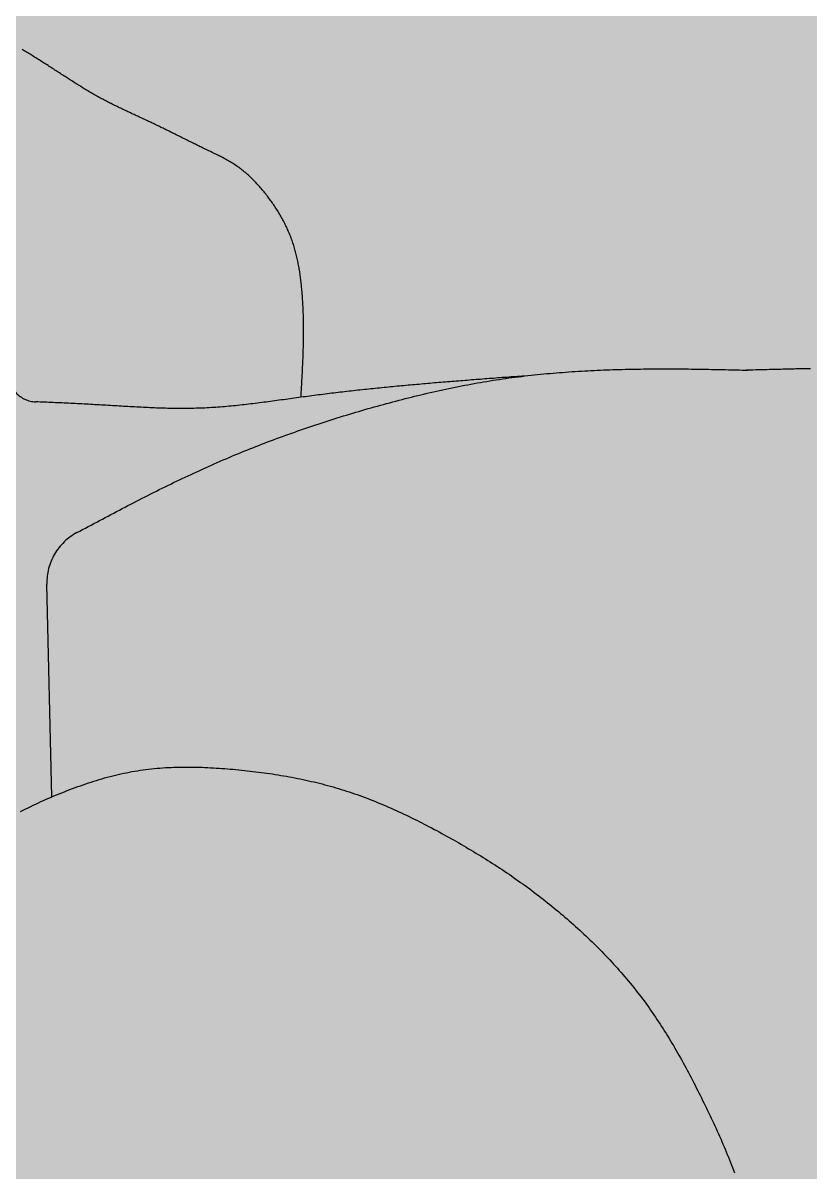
# Model space of a CAD drawing. Header units: metres. Extents: x 630750 to 860239, y 578133 to 726633.
# Drawn here: x 760670.5 to 760946, y 639376.5 to 639778.8 of the extents above; entities that cross this region are included whole.
import ezdxf

# ---------------------------------------------------------------- set-up
doc = ezdxf.new("R2010")
doc.units = ezdxf.units.M
doc.header["$LTSCALE"] = 300
doc.linetypes.add('3$0$업무시설_xr-base$0$CONTINOUS', pattern=[0])
doc.linetypes.add('새_블럭$0$HIDDEN', pattern=[0.375, 0.25, -0.125])
for name, color, linetype in [('3$0$A-CON', 2, 'Continuous'), ('3$0$A-WALL-CONC', 2, 'Continuous'), ('새_블럭$0$KUK-WALL-FIN_1', 30, 'Continuous')]:
    doc.layers.add(name, color=color, linetype=linetype)

# ---------------------------------------------------------------- blocks, each defined once
blk = doc.blocks.new('3$0$con2')
at = {"layer": '3$0$A-WALL-CONC', "linetype": '3$0$업무시설_xr-base$0$CONTINOUS'}
h = blk.add_hatch(color=251, dxfattribs=at)
h.dxf.hatch_style = 1
edge = h.paths.add_edge_path(flags=17)
edge.add_arc((-134345.86, -276172.16), 450, 0, 360)
h.paths.add_polyline_path([(-156156.58, -311179.88), (-156334.97, -311089.44), (-156922.81, -312248.94), (-156744.43, -312339.38)], flags=16)
h.paths.add_polyline_path([(-157332.28, -313498.88), (-157510.66, -313408.44), (-158053.29, -314478.74), (-157874.91, -314569.18)], flags=16)
h.paths.add_polyline_path([(-94657.59, -334034.69), (-94715.67, -334226.07), (-93739.61, -334522.25), (-93681.54, -334330.86)], flags=17)
h.paths.add_polyline_path([(-111499.3, -328924.21), (-111557.38, -329115.59), (-110581.33, -329411.77), (-110523.25, -329220.39)], flags=17)
h.paths.add_polyline_path([(-109394.09, -329563.02), (-109452.17, -329754.4), (-108476.11, -330050.58), (-108418.04, -329859.2)], flags=17)
h.paths.add_polyline_path([(-107288.88, -330201.83), (-107346.95, -330393.21), (-106370.9, -330689.39), (-106312.83, -330498.01)], flags=17)
h.paths.add_polyline_path([(-105183.67, -330840.64), (-105241.74, -331032.02), (-104265.69, -331328.2), (-104207.61, -331136.82)], flags=17)
h.paths.add_polyline_path([(-103078.45, -331479.45), (-103136.53, -331670.83), (-102160.47, -331967.01), (-102102.4, -331775.63)], flags=16)
h.paths.add_polyline_path([(-100973.24, -332118.26), (-101031.31, -332309.64), (-100055.26, -332605.82), (-99997.19, -332414.44)], flags=16)
h.paths.add_polyline_path([(-98868.03, -332757.07), (-98926.1, -332948.45), (-97950.05, -333244.63), (-97891.97, -333053.25)], flags=16)
h.paths.add_polyline_path([(-96762.81, -333395.88), (-96820.89, -333587.26), (-95844.83, -333883.44), (-95786.76, -333692.06)], flags=16)
edge = h.paths.add_edge_path(flags=17)
edge.add_arc((-134345.86, -286072.18), 450, 0, 360)
h.paths.add_polyline_path([(-143845.86, -275922.16), (-143845.86, -275872.16), (-144545.85, -275872.16), (-144545.85, -286422.16), (-141345.85, -286422.16), (-141345.85, -286222.16), (-143845.85, -286222.16), (-143845.85, -285772.16), (-144345.85, -285772.16), (-144345.85, -276572.16), (-143845.85, -276572.16), (-143845.85, -276122.16), (-141745.85, -276122.16), (-141345.85, -276122.16), (-141345.85, -275922.16)], flags=17)
h.paths.add_polyline_path([(-104645.86, -260722.16), (-107545.86, -260722.15), (-107545.86, -260922.15), (-104645.86, -260922.16)], flags=16)
h.paths.add_polyline_path([(-105845.86, -322372.15), (-105845.86, -325422.15), (-105555.86, -325422.15), (-105555.86, -325222.15), (-105645.86, -325222.15), (-105645.86, -322572.15), (-99445.86, -322572.15), (-99445.86, -325222.15), (-104555.86, -325222.15), (-104555.86, -325422.15), (-99245.86, -325422.15), (-99245.86, -322372.15)], flags=17)
edge = h.paths.add_edge_path(flags=17)
edge.add_arc((-99495.86, -295972.16), 450, 0, 360)
edge = h.paths.add_edge_path(flags=17)
edge.add_arc((-114495.86, -312472.16), 450, 0, 360)
edge = h.paths.add_edge_path(flags=17)
edge.add_arc((-114495.86, -319072.16), 450, 0, 360)
edge = h.paths.add_edge_path(flags=16)
edge.add_arc((-114545.86, -327472.16), 400, 0, 360)
h.paths.add_polyline_path([(-99895.86, -302172.15), (-99095.86, -302172.15), (-99095.86, -302972.15), (-99895.86, -302972.15)], flags=17)
h.paths.add_polyline_path([(-92295.86, -302072.16), (-91595.86, -302072.16), (-91595.86, -303072.16), (-92295.86, -303072.16)], flags=17)
h.paths.add_polyline_path([(-92295.86, -311972.16), (-91595.86, -311972.16), (-91595.86, -312972.16), (-92295.86, -312972.16)], flags=17)
edge = h.paths.add_edge_path()
edge.add_arc((-127717.72, -334910.62), 400, 0, 360)
h.paths.add_polyline_path([(-166745.86, -285572.16), (-165945.86, -285572.16), (-165945.86, -286372.16), (-166745.86, -286372.16)], flags=16)
h.paths.add_polyline_path([(-151620.1, -327239.63), (-152385.63, -327007.33), (-152617.93, -327772.87), (-151852.4, -328005.16)], flags=16)
h.paths.add_polyline_path([(-164251.38, -323406.77), (-165016.91, -323174.47), (-165249.21, -323940.01), (-164483.67, -324172.3)], flags=17)
h.paths.add_polyline_path([(-165728.14, -305715.75), (-166493.67, -305483.45), (-166725.96, -306248.98), (-165960.43, -306481.28)], flags=16)
h.paths.add_polyline_path([(-170567.02, -321490.34), (-171332.55, -321258.04), (-171564.84, -322023.58), (-170799.31, -322255.87)], flags=17)
h.paths.add_polyline_path([(-166745.86, -295572.15), (-165945.86, -295572.15), (-165945.86, -296372.15), (-166745.86, -296372.15)], flags=16)
edge = h.paths.add_edge_path(flags=16)
edge.add_arc((-137840, -314543.94), 450, 0, 360)
edge = h.paths.add_edge_path(flags=16)
edge.add_arc((-128366.54, -317418.58), 450, 0, 360)
h.paths.add_polyline_path([(-146814.55, -311402.67), (-147580.08, -311170.38), (-147812.37, -311935.91), (-147046.84, -312168.21)], flags=16)
h.paths.add_polyline_path([(-182399.1, -318004.49), (-183068.94, -317801.23), (-183272.2, -318471.07), (-182602.36, -318674.33)], flags=16)
h.paths.add_polyline_path([(-183245.86, -305522.16), (-182545.86, -305522.16), (-182545.86, -306222.16), (-183245.86, -306222.16)], flags=16)
h.paths.add_polyline_path([(-183245.86, -295622.16), (-182545.86, -295622.16), (-182545.86, -296322.16), (-183245.86, -296322.16)], flags=17)
h.paths.add_polyline_path([(-183245.86, -285722.16), (-182545.86, -285722.16), (-182545.86, -286422.16), (-183245.86, -286422.16)], flags=17)
h.paths.add_polyline_path([(-183245.86, -280472.15), (-182545.86, -280472.15), (-182545.86, -281172.15), (-183245.86, -281172.15)], flags=17)
h.paths.add_polyline_path([(-167847.82, -312701.23), (-168613.36, -312468.93), (-168845.65, -313234.46), (-168080.12, -313466.76)], flags=17)
h.paths.add_polyline_path([(-173995.86, -310859.87), (-173195.86, -310859.87), (-173195.86, -311659.87), (-173995.86, -311659.87)], flags=16)
h.paths.add_polyline_path([(-173995.86, -305472.16), (-173195.86, -305472.16), (-173195.86, -306272.16), (-173995.86, -306272.16)], flags=16)
edge = h.paths.add_edge_path(flags=17)
edge.add_arc((-130500.75, -324451.91), 450, 0, 360)
edge = h.paths.add_edge_path(flags=17)
edge.add_arc((-139974.21, -321577.26), 450, 0, 360)
h.paths.add_polyline_path([(-148948.75, -318436), (-149714.28, -318203.7), (-149946.58, -318969.24), (-149181.05, -319201.53)], flags=16)
h.paths.add_polyline_path([(-173995.86, -295572.16), (-173195.86, -295572.16), (-173195.86, -296372.16), (-173995.86, -296372.16)], flags=16)
h.paths.add_polyline_path([(-173995.86, -285672.16), (-173195.86, -285672.16), (-173195.86, -286472.16), (-173995.86, -286472.16)], flags=16)
h.paths.add_polyline_path([(-164445.85, -276572.16), (-163645.85, -276572.16), (-163645.85, -275772.16), (-164445.85, -275772.16)], flags=16)
h.paths.add_polyline_path([(-173945.86, -276472.16), (-173345.86, -276472.16), (-173345.86, -275872.16), (-173945.86, -275872.16)], flags=17)
h.paths.add_polyline_path([(-144645.85, -302172.16), (-143845.85, -302172.16), (-143845.85, -302972.16), (-144645.85, -302972.16)], flags=17)
h.paths.add_polyline_path([(-144645.85, -295572.16), (-143845.85, -295572.16), (-143845.85, -296372.16), (-144645.85, -296372.16)], flags=16)
h.paths.add_polyline_path([(-99845.86, -327072.15), (-99045.86, -327072.15), (-99045.86, -327872.15), (-99845.86, -327872.15)], flags=16)
h.paths.add_polyline_path([(-154445.85, -302272.16), (-153845.85, -302272.16), (-153845.85, -302872.16), (-154445.85, -302872.16)], flags=17)
edge = h.paths.add_edge_path(flags=17)
edge.add_arc((-124445.86, -286072.16), 350, 0, 360)
edge = h.paths.add_edge_path(flags=17)
edge.add_arc((-124445.86, -295972.15), 350, 0, 360)
edge = h.paths.add_edge_path(flags=17)
edge.add_arc((-134345.86, -302572.15), 350, 0, 360)
edge = h.paths.add_edge_path(flags=17)
edge.add_arc((-134345.86, -295972.15), 350, 0, 360)
h.paths.add_polyline_path([(-92345.86, -253222.15), (-91645.86, -253222.15), (-91645.86, -253922.15), (-92345.86, -253922.15)], flags=17)
h.paths.add_polyline_path([(-173995.86, -253222.15), (-173295.86, -253222.15), (-173295.86, -253922.15), (-173995.86, -253922.15)], flags=17)
h.paths.add_polyline_path([(-92345.86, -333872.16), (-91645.86, -333872.16), (-91645.86, -334572.16), (-92345.86, -334572.16)], flags=17)
h.paths.add_polyline_path([(-92395.86, -327072.16), (-91645.86, -327072.16), (-91645.86, -327872.16), (-92395.86, -327872.16)], flags=16)
h.paths.add_polyline_path([(-92295.86, -318572.16), (-91595.86, -318572.16), (-91595.86, -319572.16), (-92295.86, -319572.16)], flags=17)
edge = h.paths.add_edge_path(flags=17)
edge.add_arc((-107945.86, -329272.16), 450, 0, 360)
edge = h.paths.add_edge_path(flags=17)
edge.add_arc((-107945.86, -295972.16), 500, 0, 360)
h.paths.add_polyline_path([(-108345.86, -318572.16), (-107545.86, -318572.16), (-107545.86, -319572.16), (-108345.86, -319572.16)], flags=17)
h.paths.add_polyline_path([(-108345.86, -311972.16), (-107545.86, -311972.16), (-107545.86, -312972.16), (-108345.86, -312972.16)], flags=17)
h.paths.add_polyline_path([(-108345.86, -302072.16), (-107545.86, -302072.16), (-107545.86, -303072.16), (-108345.86, -303072.16)], flags=17)
h.paths.add_polyline_path([(-124845.86, -253172.16), (-124045.86, -253172.16), (-124045.86, -253972.16), (-124845.86, -253972.16)], flags=17)
h.paths.add_polyline_path([(-144645.86, -253172.16), (-143845.86, -253172.16), (-143845.86, -253972.16), (-144645.86, -253972.16)], flags=17)
h.paths.add_polyline_path([(-164445.61, -253172.16), (-163645.61, -253172.16), (-163645.61, -253972.16), (-164445.61, -253972.16)], flags=17)
h.paths.add_polyline_path([(-114945.86, -253172.16), (-114145.86, -253172.16), (-114145.86, -253972.16), (-114945.86, -253972.16)], flags=17)
h.paths.add_polyline_path([(-134645.86, -253272.16), (-134045.86, -253272.16), (-134045.86, -253872.16), (-134645.86, -253872.16)], flags=17)
h.paths.add_polyline_path([(-154445.86, -253272.16), (-153845.86, -253272.16), (-153845.86, -253872.16), (-154445.86, -253872.16)], flags=17)
h.paths.add_polyline_path([(-99745.86, -253272.16), (-99145.86, -253272.16), (-99145.86, -253872.16), (-99745.86, -253872.16)], flags=17)
h.paths.add_polyline_path([(-108345.86, -253172.16), (-107545.86, -253172.16), (-107545.86, -253972.16), (-108345.86, -253972.16)], flags=17)
h.paths.add_polyline_path([(-92295.86, -295622.16), (-91595.86, -295622.16), (-91595.86, -296322.16), (-92295.86, -296322.16)], flags=17)
h.paths.add_polyline_path([(-92295.86, -285722.16), (-91595.86, -285722.16), (-91595.86, -286422.16), (-92295.86, -286422.16)], flags=17)
h.paths.add_polyline_path([(-92295.86, -275822.16), (-91595.86, -275822.16), (-91595.86, -276522.16), (-92295.86, -276522.16)], flags=17)
h.paths.add_polyline_path([(-92295.86, -269222.16), (-91595.86, -269222.16), (-91595.86, -269922.16), (-92295.86, -269922.16)], flags=17)
h.paths.add_polyline_path([(-92295.86, -260722.16), (-91595.86, -260722.16), (-91595.86, -261422.16), (-92295.86, -261422.16)], flags=17)
h.paths.add_polyline_path([(-99845.86, -331472.16), (-99045.86, -331472.16), (-99045.86, -332272.16), (-99845.86, -332272.16)], flags=16)
h.paths.add_polyline_path([(-114945.86, -285672.16), (-114145.86, -285672.16), (-114145.86, -286472.16), (-114945.86, -286472.16)], flags=16)
h.paths.add_polyline_path([(-174045.86, -269172.16), (-173245.86, -269172.16), (-173245.86, -269972.16), (-174045.86, -269972.16)], flags=16)
h.paths.add_polyline_path([(-174045.86, -260672.16), (-173245.86, -260672.16), (-173245.86, -261472.16), (-174045.86, -261472.16)], flags=16)
edge = h.paths.add_edge_path(flags=17)
edge.add_arc((-124445.86, -276172.16), 450, 0, 360)
edge = h.paths.add_edge_path(flags=17)
edge.add_arc((-114545.86, -295972.16), 450, 0, 360)
edge = h.paths.add_edge_path(flags=17)
edge.add_arc((-114545.86, -302572.16), 450, 0, 360)
h.paths.add_polyline_path([(-114945.86, -269172.16), (-114145.86, -269172.16), (-114145.86, -269972.16), (-114945.86, -269972.16)], flags=16)
h.paths.add_polyline_path([(-100595.86, -260722.16), (-99795.86, -260722.16), (-99795.86, -261522.16), (-100595.86, -261522.16)], flags=17)
h.paths.add_polyline_path([(-114945.86, -260672.16), (-114145.86, -260672.16), (-114145.86, -261472.16), (-114945.86, -261472.16)], flags=16)
h.paths.add_polyline_path([(-108345.86, -285672.15), (-107545.86, -285672.15), (-107545.86, -286472.15), (-108345.86, -286472.15)], flags=16)
h.paths.add_polyline_path([(-99895.86, -285672.15), (-99095.86, -285672.15), (-99095.86, -286472.15), (-99895.86, -286472.15)], flags=16)
h.paths.add_polyline_path([(-99895.86, -275772.15), (-99095.86, -275772.15), (-99095.86, -276572.15), (-99895.86, -276572.15)], flags=16)
h.paths.add_polyline_path([(-108345.86, -275772.15), (-107545.86, -275772.15), (-107545.86, -276572.15), (-108345.86, -276572.15)], flags=16)
h.paths.add_polyline_path([(-114945.86, -275772.15), (-114145.86, -275772.15), (-114145.86, -276572.15), (-114945.86, -276572.15)], flags=16)
h.paths.add_polyline_path([(-124845.86, -260672.15), (-124045.86, -260672.15), (-124045.86, -261472.15), (-124845.86, -261472.15)], flags=16)
h.paths.add_polyline_path([(-134745.86, -260672.15), (-133945.86, -260672.15), (-133945.86, -261472.15), (-134745.86, -261472.15)], flags=16)
h.paths.add_polyline_path([(-144645.86, -260672.15), (-143845.86, -260672.15), (-143845.86, -261472.15), (-144645.86, -261472.15)], flags=16)
h.paths.add_polyline_path([(-154545.86, -260672.15), (-153745.86, -260672.15), (-153745.86, -261472.15), (-154545.86, -261472.15)], flags=16)
h.paths.add_polyline_path([(-154545.86, -269172.15), (-153745.86, -269172.15), (-153745.86, -269972.15), (-154545.86, -269972.15)], flags=16)
h.paths.add_polyline_path([(-144645.86, -269172.15), (-143845.86, -269172.15), (-143845.86, -269972.15), (-144645.86, -269972.15)], flags=16)
h.paths.add_polyline_path([(-134745.86, -269172.15), (-133945.86, -269172.15), (-133945.86, -269972.15), (-134745.86, -269972.15)], flags=16)
h.paths.add_polyline_path([(-124845.86, -269172.15), (-124045.86, -269172.15), (-124045.86, -269972.15), (-124845.86, -269972.15)], flags=16)
h.paths.add_polyline_path([(-99895.86, -269172.15), (-99095.86, -269172.15), (-99095.86, -269972.15), (-99895.86, -269972.15)], flags=16)
edge = h.paths.add_edge_path(flags=17)
edge.add_arc((-142631.08, -330333.03), 450, 0, 360)
h.paths.add_polyline_path([(-92245.86, -248122.15), (-91645.86, -248122.15), (-91645.86, -248722.15), (-92245.86, -248722.15)], flags=16)
h.paths.add_polyline_path([(-154545.85, -275772.16), (-153745.85, -275772.16), (-153745.85, -276572.16), (-154545.85, -276572.16)], flags=16)
h.paths.add_polyline_path([(-181495.86, -275872.15), (-180895.86, -275872.15), (-180895.86, -276472.15), (-181495.86, -276472.15)], flags=17)
h.paths.add_polyline_path([(-181495.86, -269272.15), (-180895.86, -269272.15), (-180895.86, -269872.15), (-181495.86, -269872.15)], flags=17)
h.paths.add_polyline_path([(-181495.86, -260772.15), (-180895.86, -260772.15), (-180895.86, -261372.15), (-181495.86, -261372.15)], flags=17)
h.paths.add_polyline_path([(-99745.86, -248122.15), (-99145.86, -248122.15), (-99145.86, -248722.15), (-99745.86, -248722.15)], flags=16)
h.paths.add_polyline_path([(-108245.86, -248122.15), (-107645.86, -248122.15), (-107645.86, -248722.15), (-108245.86, -248722.15)], flags=16)
h.paths.add_polyline_path([(-114845.86, -248122.15), (-114245.86, -248122.15), (-114245.86, -248722.15), (-114845.86, -248722.15)], flags=16)
h.paths.add_polyline_path([(-124745.86, -248122.15), (-124145.86, -248122.15), (-124145.86, -248722.15), (-124745.86, -248722.15)], flags=16)
h.paths.add_polyline_path([(-134645.86, -248122.15), (-134045.86, -248122.15), (-134045.86, -248722.15), (-134645.86, -248722.15)], flags=16)
h.paths.add_polyline_path([(-144545.86, -248122.15), (-143945.86, -248122.15), (-143945.86, -248722.15), (-144545.86, -248722.15)], flags=16)
h.paths.add_polyline_path([(-154445.86, -248122.15), (-153845.86, -248122.15), (-153845.86, -248722.15), (-154445.86, -248722.15)], flags=16)
h.paths.add_polyline_path([(-164345.86, -248122.15), (-163745.86, -248122.15), (-163745.86, -248722.15), (-164345.86, -248722.15)], flags=16)
h.paths.add_polyline_path([(-173945.86, -248122.15), (-173345.86, -248122.15), (-173345.86, -248722.15), (-173945.86, -248722.15)], flags=16)
h.paths.add_polyline_path([(-181495.86, -248122.15), (-180895.86, -248122.15), (-180895.86, -248722.15), (-181495.86, -248722.15)], flags=17)
h.paths.add_polyline_path([(-156129.82, -308837.28), (-156275.21, -309124.05), (-155530.07, -309501.82), (-155767.47, -309970.08), (-155589.08, -310060.51), (-155031.87, -308961.44), (-158742.65, -307835.44), (-158800.72, -308026.82), (-158705.03, -308055.86), (-159053.47, -309204.15), (-159149.17, -309175.12), (-159207.24, -309366.5), (-159111.55, -309395.54), (-160940.87, -315424.1), (-163476.69, -314654.63), (-161647.37, -308626.06), (-160164.15, -309076.13), (-160106.08, -308884.75), (-161589.3, -308434.68), (-161240.86, -307286.38), (-159757.64, -307736.45), (-159699.57, -307545.07), (-161374.17, -307036.92), (-163726.15, -314787.93), (-158751.16, -316297.55), (-158462.76, -315728.69), (-158641.13, -315638.24), (-158853.67, -316057.45), (-160749.48, -315482.17), (-158513.65, -308113.93)], flags=16)
h.paths.add_polyline_path([(-164195.86, -268622.15), (-164395.86, -268622.15), (-164395.86, -260722.15), (-161345.86, -260722.15), (-161345.86, -269922.15), (-164395.86, -269922.15), (-164395.86, -269622.15), (-164195.86, -269622.15), (-164195.86, -269722.15), (-161545.86, -269722.15), (-161545.86, -267322.15), (-163095.86, -267322.15), (-163095.86, -267122.15), (-161545.86, -267122.15), (-161545.86, -260922.15), (-164195.86, -260922.15), (-164195.86, -267122.15), (-164095.86, -267122.15), (-164095.86, -267322.15), (-164195.86, -267322.15)], flags=16)
h.paths.add_polyline_path([(-133745.86, -297419.02), (-133445.86, -297419.02), (-133445.86, -294772.16), (-133745.86, -294772.16)], flags=16)
h.paths.add_polyline_path([(-174045.86, -269972.15), (-174045.86, -269172.15), (-173245.86, -269172.15), (-173245.86, -269972.15)], flags=16)
edge = h.paths.add_edge_path()
edge.add_line((-92095.86, -249472.15), (-92095.87, -249672.15))
edge.add_line((-92095.86, -249472.15), (-92095.86, -249672.15))
edge.add_line((-92095.86, -249472.15), (-92095.86, -249672.15))
edge.add_line((-107745.86, -269122.15), (-107945.86, -269122.15))
edge.add_line((-107945.86, -266622.16), (-107745.86, -266622.16))
edge.add_line((-107945.86, -265972.16), (-107945.86, -266622.16))
edge.add_line((-107945.86, -269122.15), (-107945.86, -269672.16))
edge.add_line((-107745.86, -269472.16), (-107745.86, -269122.15))
edge.add_line((-107745.86, -266622.16), (-107745.86, -265972.16))
edge.add_arc((-131699.45, -252472.15), 9200, 49.504868, 90)
edge.add_line((-91895.86, -331197.16), (-91595.86, -331197.16))
edge.add_line((-91595.86, -321272.16), (-91895.86, -321272.16))
edge.add_line((-102295.86, -264497.15), (-102095.86, -264497.15))
edge.add_line((-102295.86, -263497.15), (-102095.86, -263497.15))
edge.add_line((-102095.86, -264497.15), (-102095.86, -264872.15))
edge.add_line((-102095.86, -262922.15), (-102095.86, -263497.15))
edge.add_line((-102295.86, -264497.15), (-102295.86, -264672.15))
edge.add_line((-102295.86, -263122.15), (-102295.86, -263497.15))
edge.add_line((-102095.86, -264872.15), (-103745.86, -264872.15))
edge.add_line((-102295.86, -264672.15), (-103745.86, -264672.15))
edge.add_line((-112628.46, -328581.58), (-113861.43, -328207.44))
edge.add_line((-112686.54, -328772.96), (-112628.46, -328581.58))
edge.add_line((-113989.85, -328377.48), (-112686.54, -328772.96))
edge.add_line((-91895.86, -334572.16), (-91895.86, -334872.72))
edge.add_line((-91895.86, -334872.72), (-92552.38, -334673.5))
edge.add_line((-91595.86, -321272.16), (-91595.86, -257872.02))
edge.add_line((-91645.86, -327872.16), (-91595.86, -327872.16))
edge.add_line((-91595.86, -327872.16), (-91595.86, -326772.16))
edge.add_line((-92552.38, -334673.5), (-92610.45, -334864.89))
edge.add_line((-92610.45, -334864.89), (-91595.86, -335172.76))
edge.add_line((-91595.86, -335172.76), (-91595.86, -331197.16))
edge.add_line((-113989.85, -328504.28), (-113989.85, -328377.48))
edge.add_line((-114139.85, -328504.28), (-114139.85, -328154.58))
edge.add_line((-114212.75, -327693.6), (-113861.43, -328207.44))
edge.add_line((-114363.14, -327827.99), (-114139.85, -328154.58))
edge.add_line((-114139.85, -328504.28), (-113989.85, -328504.28))
edge.add_line((-91595.86, -326772.16), (-91895.86, -326772.16))
edge.add_line((-180895.85, -299322.15), (-182995.86, -299322.15))
edge.add_line((-180895.85, -299022.15), (-180895.85, -299322.15))
edge.add_line((-182995.86, -299022.15), (-180895.85, -299022.15))
edge.add_line((-180895.86, -304122.15), (-180895.86, -304422.15))
edge.add_line((-180895.86, -287122.15), (-182995.86, -287122.15))
edge.add_line((-180895.86, -287422.15), (-180895.86, -287122.15))
edge.add_line((-182995.86, -287422.15), (-180895.86, -287422.15))
edge.add_line((-180895.86, -293072.15), (-182995.86, -293072.15))
edge.add_line((-180895.86, -292772.15), (-180895.86, -293072.15))
edge.add_line((-182995.86, -292772.15), (-180895.86, -292772.15))
edge.add_line((-180895.86, -304422.15), (-182995.86, -304422.15))
edge.add_line((-182995.86, -304122.15), (-180895.86, -304122.15))
edge.add_line((-91595.86, -331197.16), (-91595.86, -335172.76))
edge.add_line((-91595.86, -257872.15), (-91595.86, -321272.16))
edge.add_line((-92095.86, -249472.15), (-92095.85, -249672.15))
edge.add_line((-89395.61, -249672.15), (-92095.85, -249672.15))
edge.add_line((-89395.61, -249472.15), (-92095.86, -249472.15))
edge.add_line((-125725.12, -245475.68), (-122586.82, -248122.15))
edge.add_line((-128045.86, -242472.15), (-121345.86, -248122.15))
edge.add_line((-144945.86, -243272.15), (-131695.93, -243272.15))
edge.add_line((-145745.86, -242472.15), (-128045.86, -242472.15))
edge.add_line((-144945.86, -248122.15), (-144945.86, -243272.15))
edge.add_line((-145745.86, -248122.15), (-145745.86, -242472.15))
edge.add_line((-183095.92, -306222.16), (-183095.94, -313624.25))
edge.add_line((-183295.86, -313624.25), (-183095.86, -313624.25))
edge.add_line((-89395.61, -248522.15), (-91645.85, -248522.15))
edge.add_line((-92095.86, -257472.15), (-89395.61, -257472.15))
edge.add_line((-91595.86, -257872.15), (-88995.61, -257872.15))
edge.add_line((-89395.61, -249672.15), (-89395.61, -257472.15))
edge.add_line((-89395.61, -248522.15), (-89395.61, -249472.15))
edge.add_line((-88995.61, -248122.15), (-88995.61, -257872.15))
edge.add_line((-88995.61, -248122.15), (-91645.86, -248122.15))
edge.add_line((-102295.86, -263122.15), (-103745.86, -263122.15))
edge.add_line((-102095.86, -262922.15), (-103745.86, -262922.15))
edge.add_line((-99295.86, -275772.15), (-99295.86, -269972.15))
edge.add_line((-99095.86, -275772.15), (-99095.86, -269972.15))
edge.add_line((-99295.86, -285672.15), (-99295.86, -276572.15))
edge.add_line((-99095.86, -285672.15), (-99095.86, -276572.15))
edge.add_line((-99295.86, -290172.15), (-99095.86, -290172.15))
edge.add_line((-183245.86, -306222.15), (-183295.92, -306222.15))
edge.add_line((-111745.86, -265972.15), (-107945.86, -265972.15))
edge.add_line((-111745.86, -262022.15), (-111745.86, -265972.15))
edge.add_line((-111545.86, -262022.15), (-111745.86, -262022.15))
edge.add_line((-111545.86, -262922.15), (-111545.86, -262022.15))
edge.add_line((-111445.86, -262922.15), (-111545.86, -262922.15))
edge.add_line((-111445.86, -263122.15), (-111445.86, -262922.15))
edge.add_line((-111545.86, -263122.15), (-111445.86, -263122.15))
edge.add_line((-111545.86, -265772.15), (-111545.86, -263122.15))
edge.add_line((-103945.86, -265772.15), (-111545.86, -265772.15))
edge.add_line((-103945.86, -263122.15), (-103945.86, -265772.15))
edge.add_line((-110445.86, -263122.15), (-103945.86, -263122.15))
edge.add_line((-110445.86, -262922.15), (-110445.86, -263122.15))
edge.add_line((-109295.86, -262922.15), (-110445.86, -262922.15))
edge.add_line((-109295.86, -260922.15), (-109295.86, -262922.15))
edge.add_line((-111545.86, -260922.15), (-109295.86, -260922.15))
edge.add_line((-111545.86, -261022.15), (-111545.86, -260922.15))
edge.add_line((-111745.86, -261022.15), (-111545.86, -261022.15))
edge.add_line((-111745.86, -260722.15), (-111745.86, -261022.15))
edge.add_line((-108245.86, -260722.15), (-111745.86, -260722.15))
edge.add_line((-108245.86, -260922.15), (-108245.86, -260722.15))
edge.add_line((-109095.86, -260922.15), (-108245.86, -260922.15))
edge.add_line((-109095.86, -262922.15), (-109095.86, -260922.15))
edge.add_line((-103945.86, -262922.15), (-109095.86, -262922.15))
edge.add_line((-103945.86, -260722.16), (-103945.86, -262922.15))
edge.add_line((-103745.86, -260722.16), (-103945.86, -260722.16))
edge.add_line((-103745.86, -262922.15), (-103745.86, -260722.16))
edge.add_line((-103745.86, -264672.15), (-103745.86, -263122.15))
edge.add_line((-103745.86, -266622.16), (-103745.86, -264872.15))
edge.add_line((-103945.86, -266622.16), (-103745.86, -266622.16))
edge.add_line((-103945.86, -265972.15), (-103945.86, -266622.16))
edge.add_line((-107745.86, -265972.15), (-103945.86, -265972.15))
edge.add_line((-103745.86, -269157.76), (-103945.86, -269162.15))
edge.add_line((-103745.86, -269672.15), (-103745.86, -269157.76))
edge.add_line((-107945.86, -269672.15), (-103745.86, -269672.15))
edge.add_line((-103945.86, -269472.15), (-107745.86, -269472.15))
edge.add_line((-103945.86, -269162.15), (-103945.86, -269472.15))
edge.add_line((-173945.86, -248622.15), (-180895.86, -248622.15))
edge.add_line((-164345.86, -248622.15), (-173345.86, -248622.15))
edge.add_line((-154445.86, -248622.15), (-163745.86, -248622.15))
edge.add_line((-154445.86, -248122.15), (-181495.86, -248122.15))
edge.add_line((-144545.86, -248622.15), (-153845.86, -248622.15))
edge.add_line((-114845.86, -248622.15), (-124145.86, -248622.15))
edge.add_line((-108245.86, -248622.15), (-114245.86, -248622.15))
edge.add_line((-99745.86, -248622.15), (-107645.86, -248622.15))
edge.add_line((-92245.86, -248622.15), (-99145.86, -248622.15))
edge.add_line((-145745.86, -248122.15), (-153845.86, -248122.15))
edge.add_line((-144545.86, -248122.15), (-144945.86, -248122.15))
edge.add_line((-122586.82, -248122.15), (-124145.86, -248122.15))
edge.add_line((-91645.86, -248122.15), (-121345.86, -248122.15))
edge.add_line((-180995.86, -280772.15), (-182545.86, -280772.15))
edge.add_line((-181495.86, -280472.15), (-183295.86, -280472.15))
edge.add_line((-180995.86, -276472.15), (-180995.86, -280772.15))
edge.add_line((-180995.86, -269872.15), (-180995.86, -275872.15))
edge.add_line((-180995.86, -261372.15), (-180995.86, -269272.15))
edge.add_line((-180995.86, -248722.15), (-180995.86, -260772.15))
edge.add_line((-181495.86, -248122.15), (-181495.86, -280472.15))
edge.add_line((-91895.86, -331197.16), (-91895.86, -333872.16))
edge.add_line((-91895.86, -326772.16), (-91895.86, -327072.15))
edge.add_line((-91895.86, -319572.15), (-91895.86, -321272.16))
edge.add_line((-91895.86, -312972.15), (-91895.86, -318572.15))
edge.add_line((-91895.86, -303072.15), (-91895.86, -311972.15))
edge.add_line((-92095.86, -296322.16), (-92095.86, -302072.15))
edge.add_line((-92095.86, -286422.16), (-92095.86, -295622.16))
edge.add_line((-92095.86, -276522.16), (-92095.86, -285722.16))
edge.add_line((-92095.86, -269922.16), (-92095.86, -275822.16))
edge.add_line((-92095.86, -261422.16), (-92095.86, -269222.16))
edge.add_line((-92095.86, -257472.15), (-92095.86, -260722.16))
edge.add_line((-99095.86, -286472.15), (-99095.86, -290172.15))
edge.add_line((-99295.86, -286472.15), (-99295.86, -290172.15))
edge.add_line((-182995.86, -304422.15), (-182995.86, -305522.15))
edge.add_line((-182995.86, -299322.15), (-182995.86, -304122.15))
edge.add_line((-182995.86, -296322.15), (-182995.86, -299022.15))
edge.add_line((-182995.86, -293072.15), (-182995.86, -295622.15))
edge.add_line((-182995.86, -287422.15), (-182995.86, -292772.15))
edge.add_line((-182995.86, -286422.15), (-182995.86, -287122.15))
edge.add_line((-182995.86, -281172.15), (-182995.86, -285722.15))
edge.add_line((-183295.86, -280472.15), (-183295.86, -313624.25))
blk = doc.blocks.new('새_블럭$0$GF0T')
at = {"layer": '새_블럭$0$KUK-WALL-FIN_1', "color": 8, "linetype": '새_블럭$0$HIDDEN'}
blk.add_line((351.61, -243.88), (277.17, -245.67), dxfattribs=at)
at = {"layer": '새_블럭$0$KUK-WALL-FIN_1', "color": 8}
for points in [[(201.74, 21.62, 0), (201.74, 21.22, 0), (201.73, 20.81, 0), (201.73, 20.38, 0), (201.73, 19.94, 0), (201.74, 19.49, 0), (201.74, 19.02, 0), (201.75, 18.53, 0), (201.75, 18.03, 0), (201.76, 17.51, 0), (201.77, 16.97, 0), (201.78, 16.42, 0), (201.79, 15.84, 0), (201.81, 15.24, 0), (201.82, 14.63, 0), (201.84, 13.99, 0), (201.85, 13.33, 0), (201.87, 12.64, 0), (201.89, 11.94, 0), (201.91, 11.21, 0), (201.92, 10.45, 0), (201.94, 9.67, 0), (201.96, 8.86, 0), (201.99, 8.03, 0), (202.01, 7.16, 0), (202.03, 6.27, 0), (202.05, 5.35, 0), (202.07, 4.4, 0), (202.1, 3.42, 0), (202.12, 2.41, 0), (202.14, 1.36, 0), (202.17, 0.29, 0), (202.19, -0.82, 0)], [(356.77, -254.83, 0), (356.32, -253.95, 0), (355.87, -253.07, 0), (355.42, -252.19, 0), (354.99, -251.3, 0), (354.56, -250.41, 0), (354.13, -249.52, 0), (353.71, -248.62, 0), (353.3, -247.72, 0), (352.89, -246.82, 0), (352.49, -245.91, 0), (352.09, -245, 0), (351.7, -244.09, 0), (351.31, -243.18, 0), (350.93, -242.26, 0), (350.55, -241.35, 0), (350.18, -240.43, 0), (349.81, -239.51, 0), (349.45, -238.58, 0), (349.09, -237.66, 0), (348.74, -236.73, 0), (348.39, -235.8, 0), (348.05, -234.87, 0), (347.72, -233.94, 0), (347.39, -233, 0), (347.07, -232.07, 0), (346.75, -231.13, 0), (346.45, -230.19, 0), (346.15, -229.25, 0), (345.86, -228.3, 0), (345.57, -227.35, 0), (345.29, -226.41, 0), (345.02, -225.46, 0), (344.76, -224.51, 0), (344.51, -223.55, 0), (344.26, -222.6, 0), (344.02, -221.64, 0), (343.8, -220.68, 0), (343.58, -219.72, 0), (343.37, -218.76, 0), (343.17, -217.8, 0), (342.98, -216.84, 0), (342.8, -215.87, 0), (342.62, -214.9, 0), (342.46, -213.93, 0), (342.31, -212.96, 0), (342.17, -211.99, 0), (342.04, -211.02, 0), (341.92, -210.04, 0), (341.81, -209.07, 0), (341.71, -208.09, 0), (341.62, -207.11, 0), (341.53, -206.13, 0), (341.46, -205.15, 0), (341.4, -204.17, 0), (341.34, -203.19, 0), (341.29, -202.2, 0), (341.25, -201.22, 0), (341.22, -200.23, 0), (341.2, -199.25, 0), (341.19, -198.26, 0), (341.18, -197.28, 0), (341.18, -196.29, 0), (341.18, -195.3, 0), (341.19, -194.31, 0), (341.21, -193.32, 0), (341.24, -192.33, 0), (341.27, -191.34, 0), (341.31, -190.35, 0), (341.36, -189.36, 0), (341.41, -188.37, 0), (341.46, -187.38, 0), (341.52, -186.39, 0), (341.59, -185.4, 0), (341.66, -184.41, 0), (341.73, -183.43, 0), (341.81, -182.44, 0), (341.9, -181.45, 0), (341.98, -180.46, 0), (342.07, -179.47, 0), (342.17, -178.48, 0), (342.27, -177.5, 0), (342.37, -176.51, 0), (342.48, -175.53, 0), (342.59, -174.54, 0), (342.7, -173.56, 0), (342.82, -172.57, 0), (342.94, -171.59, 0), (343.07, -170.61, 0), (343.2, -169.63, 0), (343.34, -168.65, 0), (343.48, -167.67, 0), (343.62, -166.69, 0), (343.77, -165.71, 0), (343.93, -164.74, 0), (344.09, -163.76, 0), (344.25, -162.79, 0), (344.42, -161.81, 0), (344.6, -160.84, 0), (344.78, -159.87, 0), (344.96, -158.91, 0), (345.15, -157.94, 0), (345.35, -156.97, 0), (345.55, -156.01, 0), (345.75, -155.04, 0), (345.97, -154.08, 0), (346.19, -153.12, 0), (346.41, -152.16, 0), (346.64, -151.21, 0), (346.88, -150.25, 0), (347.12, -149.3, 0), (347.37, -148.34, 0), (347.62, -147.39, 0), (347.88, -146.45, 0), (348.15, -145.5, 0), (348.42, -144.55, 0), (348.7, -143.61, 0), (348.99, -142.67, 0), (349.28, -141.73, 0), (349.58, -140.79, 0), (349.88, -139.86, 0), (350.2, -138.93, 0), (350.51, -138, 0), (350.84, -137.07, 0), (351.17, -136.14, 0), (351.51, -135.22, 0), (351.85, -134.29, 0), (352.2, -133.37, 0), (352.56, -132.46, 0), (352.92, -131.54, 0), (353.29, -130.62, 0), (353.66, -129.71, 0), (354.04, -128.8, 0), (354.42, -127.89, 0), (354.81, -126.98, 0), (355.2, -126.08, 0), (355.6, -125.17, 0), (356, -124.27, 0), (356.4, -123.37, 0), (356.82, -122.48, 0), (357.23, -121.58, 0), (357.65, -120.69, 0), (358.08, -119.79, 0), (358.51, -118.9, 0), (358.94, -118.01, 0), (359.38, -117.13, 0), (359.81, -116.24, 0), (360.26, -115.36, 0), (360.71, -114.48, 0), (361.16, -113.6, 0), (361.61, -112.72, 0), (362.07, -111.84, 0), (362.53, -110.97, 0), (363, -110.09, 0), (363.46, -109.22, 0), (363.93, -108.35, 0), (364.4, -107.48, 0), (364.88, -106.62, 0), (365.36, -105.75, 0), (365.84, -104.89, 0), (366.32, -104.03, 0), (366.8, -103.17, 0), (367.29, -102.31, 0), (367.78, -101.46, 0), (368.27, -100.6, 0), (368.77, -99.75, 0), (369.27, -98.9, 0), (369.77, -98.05, 0), (370.27, -97.2, 0), (370.78, -96.36, 0), (371.29, -95.51, 0), (371.8, -94.67, 0), (372.31, -93.83, 0), (372.83, -93, 0), (373.35, -92.16, 0), (373.88, -91.33, 0), (374.4, -90.5, 0), (374.93, -89.67, 0), (375.47, -88.84, 0), (376, -88.01, 0), (376.55, -87.19, 0), (377.09, -86.37, 0), (377.64, -85.55, 0), (378.19, -84.74, 0), (378.74, -83.92, 0), (379.3, -83.11, 0), (379.86, -82.3, 0), (380.43, -81.49, 0), (380.99, -80.69, 0), (381.56, -79.89, 0), (382.14, -79.09, 0), (382.72, -78.29, 0), (383.3, -77.49, 0), (383.88, -76.7, 0), (384.47, -75.91, 0), (385.07, -75.12, 0), (385.66, -74.34, 0), (386.26, -73.55, 0), (386.86, -72.77, 0), (387.47, -71.99, 0), (388.08, -71.22, 0), (388.69, -70.45, 0), (389.31, -69.68, 0), (389.93, -68.91, 0), (390.55, -68.15, 0), (391.18, -67.38, 0), (391.81, -66.62, 0), (392.45, -65.87, 0), (393.08, -65.12, 0), (393.73, -64.36, 0), (394.37, -63.62, 0), (395.02, -62.87, 0), (395.67, -62.13, 0), (396.33, -61.39, 0), (396.99, -60.65, 0), (397.65, -59.92, 0), (398.31, -59.19, 0), (398.98, -58.46, 0), (399.66, -57.74, 0), (400.33, -57.02, 0), (401.01, -56.3, 0), (401.7, -55.59, 0), (402.39, -54.88, 0), (403.08, -54.17, 0), (403.77, -53.47, 0), (404.47, -52.77, 0), (405.17, -52.08, 0), (405.88, -51.38, 0), (406.59, -50.7, 0), (407.3, -50.01, 0), (408.02, -49.33, 0), (408.74, -48.66, 0), (409.46, -47.98, 0), (410.19, -47.32, 0), (410.92, -46.65, 0), (411.65, -45.99, 0), (412.39, -45.34, 0), (413.13, -44.69, 0), (413.88, -44.04, 0), (414.63, -43.4, 0), (415.38, -42.76, 0), (416.14, -42.13, 0), (416.9, -41.5, 0), (417.66, -40.88, 0), (418.43, -40.26, 0), (419.2, -39.65, 0), (419.97, -39.04, 0), (420.75, -38.44, 0), (421.53, -37.84, 0), (422.32, -37.25, 0), (423.11, -36.66, 0), (423.9, -36.08, 0), (424.7, -35.51, 0), (425.5, -34.93, 0), (426.3, -34.37, 0), (427.11, -33.81, 0), (427.92, -33.25, 0), (428.73, -32.7, 0), (429.55, -32.15, 0), (430.37, -31.61, 0), (431.19, -31.07, 0), (432.01, -30.54, 0), (432.84, -30.01, 0), (433.68, -29.48, 0), (434.51, -28.96, 0), (435.35, -28.45, 0), (436.19, -27.93, 0), (437.03, -27.43, 0), (437.88, -26.92, 0), (438.73, -26.42, 0), (439.58, -25.92, 0), (440.43, -25.43, 0), (441.29, -24.94, 0), (442.14, -24.45, 0), (443, -23.97, 0), (443.87, -23.49, 0), (444.73, -23.01, 0), (445.6, -22.53, 0), (446.46, -22.06, 0), (447.34, -21.59, 0), (448.21, -21.13, 0), (449.08, -20.67, 0), (449.96, -20.21, 0), (450.84, -19.75, 0), (451.72, -19.29, 0), (452.6, -18.84, 0), (453.48, -18.39, 0), (454.36, -17.94, 0), (455.25, -17.5, 0), (456.14, -17.05, 0), (457.02, -16.61, 0), (457.92, -16.17, 0), (458.81, -15.73, 0), (459.7, -15.29, 0), (460.59, -14.86, 0), (461.49, -14.43, 0), (462.38, -14, 0), (463.28, -13.57, 0), (464.18, -13.14, 0), (465.07, -12.72, 0), (465.98, -12.3, 0), (466.88, -11.89, 0), (467.78, -11.47, 0), (468.69, -11.06, 0), (469.59, -10.65, 0), (470.5, -10.25, 0), (471.41, -9.85, 0), (472.31, -9.46, 0), (473.23, -9.06, 0), (474.14, -8.68, 0), (475.05, -8.29, 0), (475.97, -7.91, 0), (476.88, -7.54, 0), (477.8, -7.17, 0), (478.72, -6.8, 0), (479.64, -6.44, 0), (480.56, -6.08, 0), (481.48, -5.73, 0), (482.41, -5.38, 0), (483.33, -5.04, 0)], [(259.09, -235.14, 0), (258.56, -234.15, 0), (258.03, -233.16, 0), (257.5, -232.17, 0), (256.97, -231.18, 0), (256.44, -230.19, 0), (255.91, -229.2, 0), (255.39, -228.21, 0), (254.86, -227.22, 0), (254.33, -226.23, 0), (253.81, -225.24, 0), (253.28, -224.25, 0), (252.76, -223.26, 0), (252.24, -222.26, 0), (251.71, -221.27, 0), (251.19, -220.28, 0), (250.67, -219.28, 0), (250.15, -218.29, 0), (249.64, -217.29, 0), (249.12, -216.3, 0), (248.61, -215.3, 0), (248.09, -214.31, 0), (247.58, -213.31, 0), (247.07, -212.31, 0), (246.56, -211.31, 0), (246.06, -210.31, 0), (245.55, -209.31, 0), (245.05, -208.31, 0), (244.54, -207.31, 0), (244.04, -206.31, 0), (243.55, -205.3, 0), (243.05, -204.3, 0), (242.56, -203.29, 0), (242.07, -202.28, 0), (241.58, -201.28, 0), (241.09, -200.27, 0), (240.6, -199.26, 0), (240.12, -198.25, 0), (239.64, -197.24, 0), (239.16, -196.22, 0), (238.69, -195.21, 0), (238.22, -194.19, 0), (237.75, -193.18, 0), (237.28, -192.16, 0), (236.81, -191.14, 0), (236.35, -190.12, 0), (235.89, -189.1, 0), (235.44, -188.07, 0), (234.98, -187.05, 0), (234.53, -186.03, 0), (234.08, -185, 0), (233.64, -183.97, 0), (233.2, -182.94, 0), (232.76, -181.91, 0), (232.32, -180.88, 0), (231.89, -179.84, 0), (231.46, -178.81, 0), (231.04, -177.77, 0), (230.61, -176.74, 0), (230.19, -175.7, 0), (229.78, -174.66, 0), (229.36, -173.62, 0), (228.95, -172.57, 0), (228.54, -171.53, 0), (228.13, -170.49, 0), (227.73, -169.44, 0), (227.33, -168.39, 0), (226.93, -167.34, 0), (226.54, -166.29, 0), (226.15, -165.24, 0), (225.76, -164.19, 0), (225.37, -163.14, 0), (224.99, -162.08, 0), (224.61, -161.03, 0), (224.23, -159.97, 0), (223.86, -158.91, 0), (223.49, -157.86, 0), (223.12, -156.8, 0), (222.75, -155.74, 0), (222.39, -154.68, 0), (222.03, -153.61, 0), (221.67, -152.55, 0), (221.31, -151.49, 0), (220.96, -150.42, 0), (220.61, -149.35, 0), (220.26, -148.29, 0), (219.92, -147.22, 0), (219.58, -146.15, 0), (219.24, -145.08, 0), (218.9, -144.01, 0), (218.57, -142.94, 0), (218.24, -141.86, 0), (217.91, -140.79, 0), (217.58, -139.71, 0), (217.26, -138.64, 0), (216.94, -137.56, 0), (216.62, -136.48, 0), (216.3, -135.41, 0), (215.99, -134.33, 0), (215.68, -133.25, 0), (215.37, -132.17, 0), (215.07, -131.09, 0), (214.77, -130, 0), (214.47, -128.92, 0), (214.17, -127.84, 0), (213.88, -126.75, 0), (213.58, -125.67, 0), (213.29, -124.58, 0), (213.01, -123.5, 0), (212.72, -122.41, 0), (212.44, -121.32, 0), (212.16, -120.24, 0), (211.89, -119.15, 0), (211.62, -118.06, 0), (211.34, -116.97, 0), (211.08, -115.88, 0), (210.82, -114.78, 0), (210.56, -113.69, 0), (210.3, -112.6, 0), (210.04, -111.51, 0), (209.79, -110.41, 0), (209.55, -109.32, 0), (209.31, -108.22, 0), (209.06, -107.13, 0), (208.83, -106.03, 0), (208.6, -104.93, 0), (208.37, -103.83, 0), (208.14, -102.74, 0), (207.92, -101.64, 0), (207.7, -100.54, 0), (207.49, -99.44, 0), (207.28, -98.34, 0), (207.07, -97.24, 0), (206.87, -96.13, 0), (206.68, -95.03, 0), (206.48, -93.93, 0), (206.29, -92.83, 0), (206.11, -91.72, 0), (205.93, -90.62, 0), (205.75, -89.51, 0), (205.58, -88.41, 0), (205.41, -87.3, 0), (205.25, -86.19, 0), (205.09, -85.09, 0), (204.94, -83.98, 0), (204.79, -82.87, 0), (204.64, -81.76, 0), (204.5, -80.66, 0), (204.37, -79.55, 0), (204.23, -78.44, 0), (204.1, -77.33, 0), (203.98, -76.22, 0), (203.86, -75.11, 0), (203.75, -74.01, 0), (203.63, -72.9, 0), (203.53, -71.79, 0), (203.42, -70.68, 0), (203.32, -69.57, 0), (203.22, -68.47, 0), (203.13, -67.36, 0), (203.04, -66.26, 0), (202.96, -65.15, 0), (202.87, -64.05, 0), (202.79, -62.94, 0), (202.72, -61.84, 0), (202.65, -60.74, 0), (202.58, -59.64, 0), (202.51, -58.54, 0), (202.45, -57.44, 0), (202.39, -56.34, 0), (202.33, -55.24, 0), (202.28, -54.15, 0), (202.23, -53.06, 0), (202.18, -51.96, 0), (202.13, -50.87, 0), (202.09, -49.78, 0), (202.05, -48.69, 0), (202.01, -47.61, 0), (201.98, -46.52, 0), (201.95, -45.44, 0), (201.92, -44.36, 0), (201.89, -43.28, 0), (201.87, -42.2, 0), (201.84, -41.13, 0), (201.82, -40.05, 0), (201.81, -38.98, 0), (201.79, -37.91, 0), (201.78, -36.85, 0), (201.76, -35.78, 0), (201.75, -34.72, 0), (201.75, -33.66, 0), (201.74, -32.6, 0), (201.74, -31.55, 0), (201.73, -30.5, 0), (201.73, -29.45, 0), (201.73, -28.4, 0), (201.74, -27.36, 0), (201.74, -26.32, 0), (201.75, -25.28, 0), (201.75, -24.24, 0), (201.76, -23.21, 0), (201.77, -22.18, 0), (201.78, -21.16, 0), (201.79, -20.13, 0), (201.81, -19.11, 0), (201.82, -18.1, 0), (201.84, -17.09, 0), (201.85, -16.08, 0), (201.87, -15.07, 0), (201.89, -14.07, 0), (201.91, -13.07, 0), (201.92, -12.08, 0), (201.94, -11.09, 0), (201.96, -10.1, 0), (201.99, -9.12, 0), (202.01, -8.14, 0), (202.03, -7.16, 0), (202.05, -6.19, 0), (202.07, -5.23, 0), (202.1, -4.26, 0), (202.12, -3.31, 0), (202.14, -2.35, 0), (202.17, -1.4, 0), (202.19, -0.46, 0)], [(204.25, -78.61, 0), (204.31, -79.38, 0), (204.37, -80.14, 0), (204.42, -80.91, 0), (204.48, -81.68, 0), (204.54, -82.44, 0), (204.59, -83.21, 0), (204.65, -83.98, 0), (204.71, -84.74, 0), (204.77, -85.51, 0), (204.82, -86.28, 0), (204.88, -87.04, 0), (204.94, -87.81, 0), (205, -88.58, 0), (205.06, -89.35, 0), (205.11, -90.11, 0), (205.17, -90.88, 0), (205.23, -91.65, 0), (205.29, -92.41, 0), (205.35, -93.18, 0), (205.41, -93.95, 0), (205.46, -94.71, 0), (205.52, -95.48, 0), (205.58, -96.25, 0), (205.64, -97.01, 0), (205.7, -97.78, 0), (205.76, -98.55, 0), (205.82, -99.31, 0), (205.88, -100.08, 0), (205.94, -100.84, 0), (206, -101.61, 0), (206.06, -102.38, 0), (206.13, -103.14, 0), (206.19, -103.91, 0), (206.25, -104.68, 0), (206.31, -105.44, 0), (206.38, -106.21, 0), (206.44, -106.98, 0), (206.5, -107.74, 0), (206.56, -108.51, 0), (206.63, -109.28, 0), (206.69, -110.04, 0), (206.76, -110.81, 0), (206.82, -111.58, 0), (206.89, -112.34, 0), (206.96, -113.11, 0), (207.02, -113.88, 0), (207.09, -114.64, 0), (207.16, -115.41, 0), (207.22, -116.17, 0), (207.29, -116.94, 0), (207.36, -117.7, 0), (207.43, -118.47, 0), (207.5, -119.24, 0), (207.57, -120, 0), (207.64, -120.77, 0), (207.71, -121.54, 0), (207.78, -122.3, 0), (207.85, -123.07, 0), (207.93, -123.83, 0), (208, -124.6, 0), (208.07, -125.36, 0), (208.15, -126.13, 0), (208.22, -126.9, 0), (208.3, -127.66, 0), (208.38, -128.43, 0), (208.45, -129.19, 0), (208.53, -129.96, 0), (208.61, -130.72, 0), (208.69, -131.49, 0), (208.76, -132.26, 0), (208.84, -133.02, 0), (208.93, -133.79, 0), (209.01, -134.55, 0), (209.09, -135.32, 0), (209.17, -136.08, 0), (209.25, -136.85, 0), (209.34, -137.61, 0), (209.42, -138.38, 0), (209.51, -139.14, 0), (209.59, -139.91, 0), (209.68, -140.67, 0), (209.77, -141.44, 0), (209.86, -142.2, 0), (209.94, -142.97, 0), (210.03, -143.73, 0), (210.12, -144.5, 0), (210.22, -145.26, 0), (210.31, -146.03, 0), (210.4, -146.79, 0), (210.5, -147.56, 0), (210.59, -148.32, 0), (210.69, -149.09, 0), (210.78, -149.85, 0), (210.88, -150.61, 0), (210.98, -151.38, 0), (211.07, -152.14, 0), (211.18, -152.91, 0), (211.28, -153.67, 0), (211.38, -154.44, 0), (211.48, -155.2, 0), (211.58, -155.96, 0), (211.69, -156.73, 0), (211.79, -157.49, 0), (211.9, -158.25, 0), (212, -159.02, 0), (212.11, -159.78, 0), (212.21, -160.55, 0), (212.32, -161.31, 0), (212.42, -162.07, 0), (212.53, -162.84, 0), (212.63, -163.6, 0), (212.74, -164.37, 0), (212.84, -165.13, 0), (212.95, -165.89, 0), (213.05, -166.66, 0), (213.16, -167.42, 0), (213.26, -168.19, 0), (213.36, -168.95, 0), (213.46, -169.71, 0), (213.56, -170.48, 0), (213.66, -171.24, 0), (213.75, -172, 0), (213.85, -172.77, 0), (213.94, -173.53, 0), (214.03, -174.3, 0), (214.12, -175.06, 0), (214.21, -175.83, 0), (214.3, -176.59, 0), (214.39, -177.35, 0), (214.47, -178.12, 0), (214.55, -178.88, 0), (214.63, -179.65, 0), (214.71, -180.41, 0), (214.78, -181.18, 0), (214.85, -181.94, 0), (214.92, -182.71, 0), (214.99, -183.47, 0), (215.05, -184.24, 0), (215.11, -185, 0), (215.17, -185.77, 0), (215.22, -186.54, 0), (215.28, -187.3, 0), (215.32, -188.07, 0), (215.37, -188.84, 0), (215.41, -189.6, 0), (215.45, -190.37, 0), (215.48, -191.13, 0), (215.51, -191.9, 0), (215.54, -192.67, 0), (215.56, -193.44, 0), (215.58, -194.2, 0), (215.6, -194.97, 0), (215.61, -195.74, 0), (215.62, -196.5, 0), (215.63, -197.27, 0), (215.63, -198.04, 0), (215.63, -198.81, 0), (215.62, -199.58, 0), (215.62, -200.34, 0), (215.61, -201.11, 0), (215.6, -201.88, 0), (215.59, -202.65, 0), (215.57, -203.42, 0), (215.55, -204.19, 0), (215.53, -204.96, 0), (215.5, -205.72, 0), (215.48, -206.49, 0), (215.45, -207.26, 0), (215.42, -208.03, 0), (215.39, -208.8, 0), (215.36, -209.57, 0), (215.32, -210.34, 0), (215.29, -211.11, 0), (215.25, -211.88, 0), (215.21, -212.65, 0), (215.18, -213.42, 0), (215.13, -214.19, 0), (215.09, -214.96, 0), (215.05, -215.73, 0), (215.01, -216.5, 0), (214.96, -217.27, 0), (214.92, -218.04, 0), (214.87, -218.81, 0), (214.83, -219.57, 0), (214.78, -220.34, 0), (214.73, -221.11, 0), (214.69, -221.88, 0), (214.64, -222.65, 0), (214.59, -223.42, 0), (214.55, -224.19, 0), (214.5, -224.96, 0), (214.46, -225.73, 0), (214.41, -226.5, 0), (214.36, -227.27, 0), (214.32, -228.04, 0), (214.28, -228.81, 0), (214.23, -229.58, 0), (214.19, -230.34, 0), (214.15, -231.11, 0), (214.11, -231.88, 0), (214.07, -232.65, 0), (214.03, -233.42, 0), (213.99, -234.19, 0), (213.95, -234.96, 0), (213.91, -235.73, 0), (213.87, -236.5, 0), (213.84, -237.26, 0), (213.8, -238.03, 0), (213.76, -238.8, 0), (213.73, -239.57, 0), (213.69, -240.34, 0), (213.66, -241.11, 0), (213.62, -241.88, 0), (213.59, -242.64, 0), (213.56, -243.41, 0), (213.52, -244.18, 0), (213.49, -244.95, 0), (213.46, -245.72, 0), (213.42, -246.48, 0), (213.39, -247.25, 0), (213.36, -248.02, 0), (213.32, -248.79, 0), (213.29, -249.56, 0)], [(211.69, -156.72, 0), (211.22, -156.69, 0), (210.75, -156.67, 0), (210.28, -156.64, 0), (209.81, -156.61, 0), (209.34, -156.59, 0), (208.88, -156.56, 0), (208.41, -156.53, 0), (207.94, -156.5, 0), (207.47, -156.48, 0), (207, -156.45, 0), (206.54, -156.43, 0), (206.07, -156.4, 0), (205.6, -156.38, 0), (205.13, -156.35, 0), (204.66, -156.32, 0), (204.19, -156.3, 0), (203.73, -156.28, 0), (203.26, -156.25, 0), (202.79, -156.23, 0), (202.32, -156.21, 0), (201.85, -156.18, 0), (201.39, -156.16, 0), (200.92, -156.14, 0), (200.45, -156.12, 0), (199.98, -156.1, 0), (199.51, -156.08, 0), (199.05, -156.06, 0), (198.58, -156.04, 0), (198.11, -156.02, 0), (197.64, -156, 0), (197.17, -155.99, 0), (196.71, -155.97, 0), (196.24, -155.96, 0), (195.77, -155.94, 0), (195.3, -155.93, 0), (194.83, -155.91, 0), (194.36, -155.9, 0), (193.9, -155.89, 0), (193.43, -155.88, 0), (192.96, -155.87, 0), (192.49, -155.86, 0), (192.02, -155.85, 0), (191.56, -155.84, 0), (191.09, -155.83, 0), (190.62, -155.83, 0), (190.15, -155.82, 0), (189.68, -155.82, 0), (189.22, -155.82, 0), (188.75, -155.82, 0), (188.28, -155.81, 0), (187.81, -155.81, 0), (187.34, -155.82, 0), (186.88, -155.82, 0), (186.41, -155.82, 0), (185.94, -155.83, 0), (185.47, -155.84, 0), (185, -155.84, 0), (184.53, -155.85, 0), (184.07, -155.86, 0), (183.6, -155.87, 0), (183.13, -155.88, 0), (182.66, -155.9, 0), (182.19, -155.91, 0), (181.73, -155.93, 0), (181.26, -155.95, 0), (180.79, -155.97, 0), (180.32, -155.99, 0), (179.85, -156.01, 0), (179.39, -156.03, 0), (178.92, -156.06, 0), (178.45, -156.09, 0), (177.98, -156.12, 0), (177.51, -156.14, 0), (177.05, -156.18, 0), (176.58, -156.21, 0), (176.11, -156.24, 0), (175.64, -156.28, 0), (175.17, -156.32, 0), (174.71, -156.36, 0), (174.24, -156.4, 0), (173.77, -156.44, 0), (173.3, -156.49, 0), (172.83, -156.53, 0), (172.37, -156.58, 0), (171.9, -156.63, 0), (171.43, -156.68, 0), (170.96, -156.74, 0), (170.5, -156.79, 0), (170.03, -156.85, 0), (169.56, -156.91, 0), (169.09, -156.98, 0), (168.63, -157.04, 0), (168.16, -157.11, 0), (167.7, -157.18, 0), (167.23, -157.26, 0), (166.77, -157.33, 0), (166.31, -157.41, 0), (165.84, -157.49, 0), (165.38, -157.58, 0), (164.92, -157.67, 0), (164.46, -157.76, 0), (164, -157.85, 0), (163.54, -157.95, 0), (163.08, -158.05, 0), (162.62, -158.15, 0), (162.17, -158.26, 0), (161.71, -158.37, 0), (161.26, -158.49, 0), (160.81, -158.6, 0), (160.35, -158.72, 0), (159.9, -158.85, 0), (159.45, -158.98, 0), (159.01, -159.11, 0), (158.56, -159.25, 0), (158.11, -159.39, 0), (157.67, -159.54, 0), (157.23, -159.69, 0), (156.79, -159.84, 0), (156.35, -160, 0), (155.91, -160.16, 0), (155.47, -160.33, 0), (155.04, -160.5, 0), (154.6, -160.68, 0), (154.17, -160.85, 0), (153.74, -161.04, 0), (153.31, -161.22, 0), (152.89, -161.42, 0), (152.46, -161.61, 0), (152.04, -161.81, 0), (151.62, -162.01, 0), (151.2, -162.22, 0), (150.78, -162.43, 0), (150.36, -162.65, 0), (149.94, -162.87, 0), (149.53, -163.09, 0), (149.12, -163.31, 0), (148.71, -163.54, 0), (148.3, -163.77, 0), (147.89, -164.01, 0), (147.49, -164.25, 0), (147.08, -164.49, 0), (146.68, -164.73, 0), (146.28, -164.98, 0), (145.88, -165.23, 0), (145.49, -165.49, 0), (145.09, -165.75, 0), (144.7, -166.01, 0), (144.31, -166.27, 0), (143.92, -166.54, 0), (143.53, -166.81, 0), (143.14, -167.08, 0), (142.76, -167.36, 0), (142.38, -167.63, 0), (142, -167.92, 0), (141.62, -168.2, 0), (141.24, -168.49, 0), (140.87, -168.77, 0), (140.49, -169.06, 0), (140.12, -169.36, 0), (139.75, -169.66, 0), (139.39, -169.96, 0), (139.02, -170.26, 0), (138.66, -170.56, 0), (138.3, -170.87, 0), (137.95, -171.18, 0), (137.59, -171.5, 0), (137.25, -171.81, 0), (136.9, -172.13, 0), (136.56, -172.46, 0), (136.21, -172.78, 0), (135.88, -173.11, 0), (135.54, -173.44, 0), (135.21, -173.77, 0), (134.89, -174.11, 0), (134.56, -174.45, 0), (134.24, -174.79, 0), (133.93, -175.14, 0), (133.62, -175.49, 0), (133.31, -175.84, 0), (133.01, -176.2, 0), (132.71, -176.56, 0), (132.41, -176.92, 0), (132.12, -177.29, 0), (131.84, -177.66, 0), (131.55, -178.03, 0), (131.28, -178.41, 0), (131.01, -178.78, 0), (130.74, -179.16, 0), (130.48, -179.55, 0), (130.22, -179.94, 0), (129.97, -180.33, 0), (129.72, -180.73, 0), (129.47, -181.12, 0), (129.23, -181.52, 0), (129, -181.93, 0), (128.76, -182.33, 0), (128.53, -182.74, 0), (128.31, -183.15, 0), (128.09, -183.56, 0), (127.86, -183.97, 0), (127.65, -184.39, 0), (127.43, -184.8, 0), (127.22, -185.22, 0), (127, -185.64, 0), (126.8, -186.06, 0), (126.59, -186.48, 0), (126.38, -186.9, 0), (126.17, -187.33, 0), (125.97, -187.75, 0), (125.77, -188.17, 0), (125.56, -188.6, 0), (125.36, -189.02, 0), (125.16, -189.45, 0), (124.95, -189.87, 0), (124.75, -190.29, 0), (124.55, -190.72, 0), (124.34, -191.14, 0), (124.14, -191.56, 0), (123.93, -191.99, 0), (123.73, -192.41, 0), (123.52, -192.83, 0), (123.32, -193.25, 0), (123.11, -193.67, 0), (122.9, -194.09, 0), (122.7, -194.51, 0), (122.49, -194.94, 0), (122.28, -195.35, 0), (122.07, -195.78, 0), (121.86, -196.19, 0), (121.66, -196.61, 0), (121.45, -197.03, 0), (121.24, -197.45, 0), (121.03, -197.87, 0), (120.82, -198.29, 0), (120.61, -198.71, 0), (120.4, -199.13, 0), (120.19, -199.54, 0), (119.98, -199.96, 0), (119.78, -200.38, 0), (119.57, -200.8, 0), (119.36, -201.22, 0), (119.15, -201.64, 0), (118.94, -202.06, 0), (118.73, -202.47, 0), (118.53, -202.89, 0), (118.32, -203.31, 0), (118.11, -203.73, 0), (117.91, -204.15, 0), (117.7, -204.57, 0), (117.5, -204.99, 0), (117.29, -205.41, 0), (117.08, -205.83, 0), (116.88, -206.25, 0), (116.68, -206.67, 0), (116.47, -207.09, 0), (116.27, -207.51, 0), (116.07, -207.94, 0), (115.87, -208.36, 0), (115.67, -208.78, 0), (115.47, -209.2, 0), (115.27, -209.63, 0), (115.07, -210.05, 0), (114.87, -210.47, 0), (114.67, -210.9, 0), (114.47, -211.32, 0), (114.27, -211.75, 0), (114.08, -212.17, 0), (113.88, -212.6, 0), (113.68, -213.02, 0), (113.48, -213.45, 0), (113.28, -213.87, 0), (113.09, -214.3, 0), (112.89, -214.72, 0), (112.69, -215.15, 0), (112.5, -215.57, 0), (112.3, -216, 0), (112.1, -216.42, 0), (111.9, -216.85, 0), (111.7, -217.27, 0), (111.5, -217.69, 0), (111.3, -218.12, 0), (111.1, -218.54, 0), (110.9, -218.96, 0), (110.7, -219.39, 0), (110.5, -219.81, 0), (110.29, -220.23, 0), (110.09, -220.65, 0), (109.89, -221.07, 0), (109.68, -221.5, 0), (109.47, -221.91, 0), (109.27, -222.33, 0), (109.06, -222.75, 0), (108.85, -223.17, 0), (108.64, -223.59, 0), (108.42, -224.01, 0), (108.21, -224.42, 0), (108, -224.84, 0), (107.78, -225.25, 0), (107.56, -225.67, 0), (107.34, -226.08, 0), (107.12, -226.49, 0), (106.9, -226.9, 0), (106.68, -227.31, 0), (106.45, -227.72, 0), (106.22, -228.13, 0), (106, -228.54, 0), (105.77, -228.95, 0), (105.53, -229.35, 0), (105.3, -229.76, 0), (105.07, -230.16, 0), (104.83, -230.57, 0), (104.59, -230.97, 0), (104.35, -231.37, 0), (104.11, -231.77, 0), (103.87, -232.17, 0), (103.63, -232.57, 0), (103.39, -232.97, 0), (103.14, -233.37, 0), (102.89, -233.77, 0), (102.65, -234.17, 0), (102.4, -234.56, 0), (102.15, -234.96, 0), (101.9, -235.36, 0), (101.65, -235.75, 0), (101.4, -236.15, 0), (101.15, -236.54, 0), (100.9, -236.94, 0), (100.64, -237.33, 0), (100.39, -237.73, 0), (100.14, -238.12, 0), (99.88, -238.51, 0), (99.63, -238.91, 0), (99.37, -239.3, 0), (99.12, -239.69, 0), (98.86, -240.09, 0), (98.61, -240.48, 0), (98.35, -240.87, 0), (98.1, -241.27, 0), (97.84, -241.66, 0), (97.59, -242.05, 0), (97.33, -242.45, 0), (97.08, -242.84, 0), (96.82, -243.23, 0), (96.57, -243.63, 0), (96.31, -244.02, 0), (96.06, -244.41, 0), (95.81, -244.81, 0), (95.55, -245.2, 0), (95.3, -245.6, 0), (95.05, -245.99, 0), (94.8, -246.39, 0), (94.55, -246.78, 0), (94.3, -247.18, 0), (94.05, -247.57, 0), (93.8, -247.97, 0), (93.55, -248.37, 0), (93.3, -248.76, 0), (93.05, -249.16, 0), (92.8, -249.56, 0), (92.55, -249.95, 0), (92.3, -250.35, 0), (92.06, -250.75, 0), (91.81, -251.15, 0), (91.56, -251.54, 0), (91.32, -251.94, 0), (91.07, -252.34, 0), (90.83, -252.74, 0), (90.58, -253.14, 0), (90.34, -253.54, 0), (90.09, -253.94, 0), (89.85, -254.34, 0)]]:
    blk.add_polyline3d(points, dxfattribs=at)
at = {"layer": '새_블럭$0$KUK-WALL-FIN_1', "color": 8, "linetype": '새_블럭$0$HIDDEN'}
for centre, radius, start, end in [((276.71, -225.67), 20, 208.2477, 271.306), ((203.3, -249.14), 10, 270, 357.6047)]:
    blk.add_arc(centre, radius, start, end, dxfattribs=at)

msp = doc.modelspace()

# ---------------------------------------------------------------- block references
at = {"layer": '3$0$A-CON'}
msp.add_blockref('3$0$con2', (862450.26, 945382.39), dxfattribs=at)
at = {"layer": '새_블럭$0$KUK-WALL-FIN_1', "rotation": 270}
msp.add_blockref('새_블럭$0$GF0T', (760924.55, 639859.46), dxfattribs=at)

doc.saveas('drawing.dxf')
